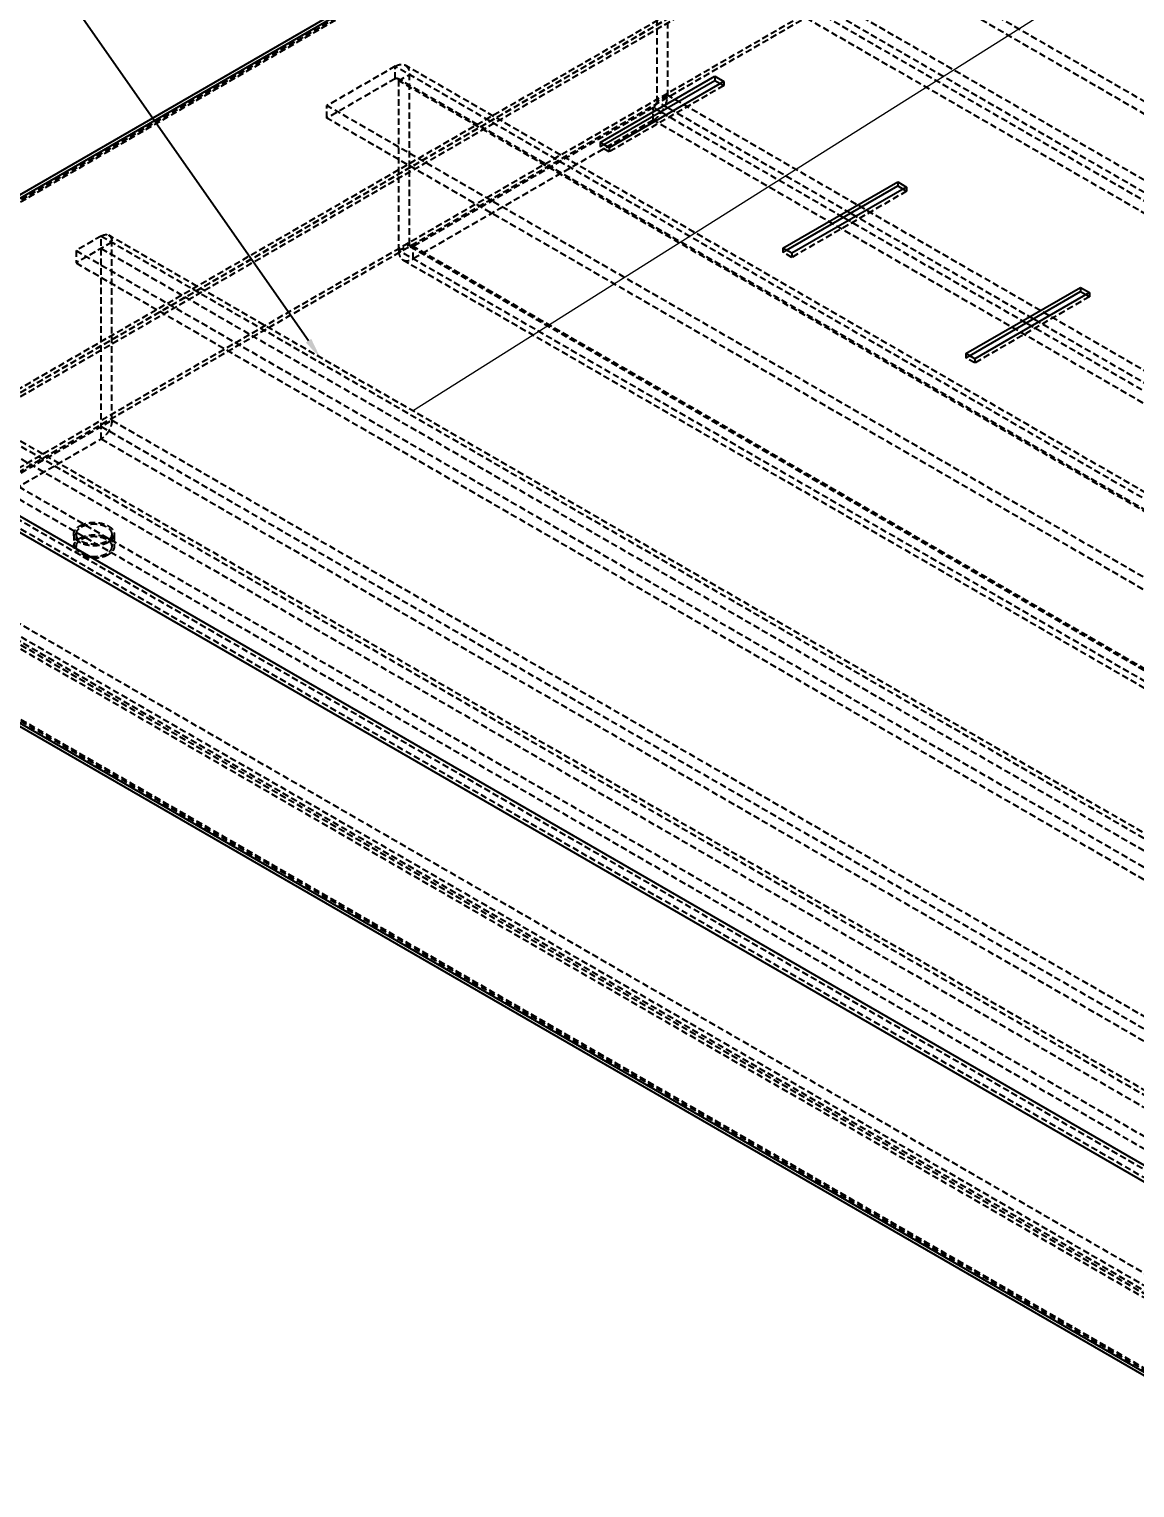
# Model space of a CAD drawing. Header units: millimetres. Extents: x 13106 to 40242, y 18888 to 28426.
# Drawn here: x 26211.3 to 26429.4, y 22971.1 to 23258.7 of the extents above; entities that cross this region are included whole.
import ezdxf
from ezdxf import colors
from ezdxf.entities.mleader import LeaderData, LeaderLine
from ezdxf.math import Vec2, Vec3

# ---------------------------------------------------------------- set-up
doc = ezdxf.new("R2010")
doc.units = ezdxf.units.MM
doc.linetypes.add('HIDDEN', pattern=[1.905, 1.27, -0.635])
doc.layers.add('02___PRT_ALL_AXES', color=7, linetype='Continuous')
doc.layers.add('DEFAULT_2', color=8, linetype='HIDDEN')
doc.layers.add('dim', color=2, linetype='Continuous', lineweight=9)

msp = doc.modelspace()

# ---------------------------------------------------------------- linework, layer by layer
at = {"color": 3, "linetype": 'Continuous'}
for p, q in [((26189.941, 23214.804), (26413.679, 23343.979)), ((26190.527, 23214.466), (26414.679, 23343.88)), ((26323.958, 23236.389), (26346.585, 23249.453)), ((26348.353, 23248.432), (26325.726, 23235.369)), ((26346.585, 23249.453), (26348.353, 23248.432)), ((26325.726, 23235.369), (26323.958, 23236.389)), ((26360.02, 23215.569), (26382.648, 23228.633)), ((26382.648, 23228.633), (26384.416, 23227.612)), ((26384.416, 23227.612), (26361.788, 23214.548)), ((26361.788, 23214.548), (26360.02, 23215.569)), ((26396.083, 23194.749), (26418.71, 23207.812)), ((26418.71, 23207.812), (26420.478, 23206.792)), ((26420.478, 23206.792), (26397.851, 23193.728)), ((26470.543, 23011.979), (26153.758, 23194.871)), ((26397.851, 23193.728), (26396.083, 23194.749)), ((26469.129, 23009.529), (26152.343, 23192.421)), ((26469.129, 22971.97), (26152.343, 23154.862)), ((26469.543, 22971.054), (26152.758, 23153.946))]:
    msp.add_line(p, q, dxfattribs=at)
at = {"color": 7, "linetype": 'Continuous'}
for p, q in [((26324.665, 23235.981), (26346.585, 23248.636)), ((26346.585, 23249.453), (26346.585, 23248.636)), ((26346.585, 23248.636), (26347.646, 23248.024)), ((26336.897, 23241.818), (26335.836, 23242.431)), ((26338.311, 23242.635), (26337.251, 23243.247)), ((26360.728, 23215.161), (26382.648, 23227.816)), ((26382.648, 23228.633), (26382.648, 23227.816)), ((26382.648, 23227.816), (26383.708, 23227.204)), ((26374.374, 23221.815), (26373.313, 23222.427)), ((26372.96, 23220.998), (26371.899, 23221.61)), ((26418.71, 23207.812), (26418.71, 23206.996)), ((26396.79, 23194.34), (26418.71, 23206.996)), ((26418.71, 23206.996), (26419.771, 23206.384)), ((26409.022, 23200.178), (26407.962, 23200.79)), ((26410.436, 23200.994), (26409.376, 23201.607))]:
    msp.add_line(p, q, dxfattribs=at)
at = {"layer": '02___PRT_ALL_AXES', "color": 8, "linetype": 'HIDDEN'}
for p, q in [((26220.615, 23159.149), (26220.615, 23156.699)), ((26227.615, 23159.149), (26227.615, 23156.699))]:
    msp.add_line(p, q, dxfattribs=at)
for points, knots in [([(26220.615, 23159.149), (26220.615, 23159.282), (26220.664, 23159.56), (26220.875, 23159.947), (26221.208, 23160.297), (26221.486, 23160.489), (26221.64, 23160.577)], [0, 0, 0, 0, 0.2177702, 0.4509547, 0.7101966, 1, 1, 1, 1]), ([(26226.59, 23157.72), (26226.33, 23157.57), (26225.744, 23157.328), (26224.788, 23157.137), (26223.776, 23157.109), (26222.793, 23157.247), (26221.915, 23157.54), (26221.213, 23157.969), (26220.736, 23158.51), (26220.615, 23158.947), (26220.615, 23159.149)], [0, 0, 0, 0, 0.1288259, 0.2705714, 0.4178895, 0.5623939, 0.6962099, 0.8135992, 0.9130675, 1, 1, 1, 1]), ([(26221.64, 23160.577), (26221.899, 23160.727), (26222.485, 23160.969), (26223.442, 23161.16), (26224.453, 23161.188), (26225.437, 23161.05), (26226.314, 23160.757), (26227.017, 23160.329), (26227.493, 23159.787), (26227.615, 23159.35), (26227.615, 23159.148)], [0, 0, 0, 0, 0.1288259, 0.2705714, 0.4178895, 0.5623939, 0.6962099, 0.8135992, 0.9130675, 1, 1, 1, 1]), ([(26227.615, 23159.148), (26227.615, 23159.015), (26227.565, 23158.737), (26227.355, 23158.35), (26227.022, 23158), (26226.743, 23157.808), (26226.59, 23157.72)], [0, 0, 0, 0, 0.2177702, 0.4509547, 0.7101966, 1, 1, 1, 1]), ([(26220.615, 23156.699), (26220.615, 23156.833), (26220.664, 23157.11), (26220.875, 23157.497), (26221.208, 23157.847), (26221.486, 23158.039), (26221.64, 23158.128)], [0, 0, 0, 0, 0.2177702, 0.4509547, 0.7101966, 1, 1, 1, 1]), ([(26226.59, 23155.27), (26226.33, 23155.121), (26225.744, 23154.879), (26224.788, 23154.687), (26223.776, 23154.659), (26222.793, 23154.798), (26221.915, 23155.091), (26221.213, 23155.519), (26220.736, 23156.061), (26220.615, 23156.497), (26220.615, 23156.699)], [0, 0, 0, 0, 0.1288259, 0.2705714, 0.4178895, 0.5623939, 0.6962099, 0.8135992, 0.9130675, 1, 1, 1, 1]), ([(26221.64, 23158.128), (26221.899, 23158.278), (26222.485, 23158.52), (26223.442, 23158.711), (26224.453, 23158.739), (26225.437, 23158.601), (26226.314, 23158.307), (26227.017, 23157.879), (26227.493, 23157.338), (26227.615, 23156.901), (26227.615, 23156.699)], [0, 0, 0, 0, 0.1288259, 0.2705714, 0.4178895, 0.5623939, 0.6962099, 0.8135992, 0.9130675, 1, 1, 1, 1]), ([(26227.615, 23156.699), (26227.615, 23156.566), (26227.565, 23156.288), (26227.355, 23155.901), (26227.022, 23155.551), (26226.743, 23155.359), (26226.59, 23155.27)], [0, 0, 0, 0, 0.2177702, 0.4509547, 0.7101966, 1, 1, 1, 1])]:
    msp.add_open_spline(points, degree=3, knots=knots, dxfattribs=at)
at = {"layer": 'DEFAULT_2', "color": 8, "linetype": 'HIDDEN'}
for p, q in [((26189.82, 23213.241), (26414.679, 23343.063)), ((26190.027, 23213.699), (26414.179, 23343.113)), ((26189.113, 23176.111), (26413.265, 23305.524)), ((26189.82, 23175.703), (26413.972, 23305.116)), ((26189.838, 23175.672), (26413.989, 23305.086)), ((26189.838, 23174.856), (26413.989, 23304.269)), ((26202.548, 23168.334), (26426.7, 23297.747)), ((26202.548, 23167.518), (26426.7, 23296.931)), ((26637.773, 23125.266), (26351.393, 23290.604)), ((26637.773, 23122.817), (26351.393, 23288.154)), ((26624.338, 23117.51), (26337.958, 23282.847)), ((26624.338, 23115.06), (26337.958, 23280.398)), ((26335.13, 23277.948), (26335.13, 23244.472)), ((26621.509, 23112.611), (26335.13, 23277.948)), ((26337.251, 23279.173), (26337.251, 23245.696)), ((26623.631, 23113.835), (26337.251, 23279.173)), ((26283.511, 23251.412), (26270.076, 23243.656)), ((26283.511, 23248.963), (26283.511, 23251.412)), ((26572.719, 23084.442), (26283.511, 23251.412)), ((26571.891, 23086.273), (26285.511, 23251.61)), ((26283.511, 23248.963), (26270.076, 23241.206)), ((26570.598, 23083.217), (26283.511, 23248.963)), ((26570.391, 23083.675), (26284.011, 23249.012)), ((26284.218, 23248.555), (26286.34, 23249.779)), ((26284.218, 23215.078), (26284.218, 23248.555)), ((26286.34, 23216.303), (26286.34, 23249.779)), ((26347.646, 23248.024), (26348.353, 23247.616)), ((26348.353, 23248.432), (26348.353, 23247.616)), ((26348.353, 23247.616), (26325.726, 23234.552)), ((26337.251, 23245.696), (26335.13, 23244.472)), ((26623.631, 23080.359), (26337.251, 23245.696)), ((26270.076, 23241.206), (26270.076, 23243.656)), ((26556.456, 23078.318), (26270.076, 23243.656)), ((26334.423, 23243.247), (26287.047, 23215.894)), ((26334.423, 23240.797), (26334.423, 23243.247)), ((26335.836, 23242.431), (26334.423, 23243.247)), ((26337.251, 23243.247), (26335.13, 23244.472)), ((26373.313, 23222.427), (26338.311, 23242.635)), ((26556.456, 23075.869), (26270.076, 23241.206)), ((26334.423, 23240.797), (26287.047, 23213.445)), ((26620.802, 23075.46), (26334.423, 23240.797)), ((26371.899, 23221.61), (26336.897, 23241.818)), ((26323.958, 23236.389), (26323.958, 23235.573)), ((26323.958, 23235.573), (26324.665, 23235.981)), ((26325.726, 23234.552), (26323.958, 23235.573)), ((26325.726, 23235.369), (26325.726, 23234.552)), ((26384.416, 23226.796), (26361.788, 23213.732)), ((26383.708, 23227.204), (26384.416, 23226.796)), ((26384.416, 23227.612), (26384.416, 23226.796)), ((26407.962, 23200.79), (26372.96, 23220.998)), ((26409.376, 23201.607), (26374.374, 23221.815)), ((26225.529, 23217.936), (26220.579, 23215.079)), ((26227.65, 23216.712), (26220.579, 23212.629)), ((26225.529, 23177.928), (26225.529, 23217.936)), ((26225.529, 23217.936), (26514.029, 23051.374)), ((26513.408, 23052.747), (26227.029, 23218.085)), ((26227.65, 23181.602), (26227.65, 23216.712)), ((26284.218, 23215.078), (26286.34, 23216.303)), ((26573.426, 23050.557), (26286.34, 23216.303)), ((26220.579, 23215.079), (26220.579, 23212.629)), ((26220.579, 23215.079), (26506.958, 23049.741)), ((26225.529, 23215.487), (26511.908, 23050.149)), ((26573.426, 23048.107), (26284.218, 23215.078)), ((26286.547, 23215.845), (26572.926, 23050.507)), ((26287.047, 23213.445), (26287.047, 23215.894)), ((26360.02, 23215.569), (26360.02, 23214.752)), ((26360.02, 23214.752), (26360.728, 23215.161)), ((26361.788, 23213.732), (26360.02, 23214.752)), ((26361.788, 23214.548), (26361.788, 23213.732)), ((26220.579, 23212.629), (26506.958, 23047.292)), ((26285.047, 23213.247), (26571.426, 23047.909)), ((26420.478, 23205.975), (26397.851, 23192.912)), ((26419.771, 23206.384), (26420.478, 23205.975)), ((26420.478, 23206.792), (26420.478, 23205.975)), ((26444.024, 23179.97), (26409.022, 23200.178)), ((26445.438, 23180.786), (26410.436, 23200.994)), ((26470.543, 23011.162), (26153.758, 23194.054)), ((26396.083, 23194.749), (26396.083, 23193.932)), ((26396.083, 23193.932), (26396.79, 23194.34)), ((26397.851, 23192.912), (26396.083, 23193.932)), ((26397.851, 23193.728), (26397.851, 23192.912)), ((26469.836, 23009.937), (26153.05, 23192.829)), ((26181.688, 23192.625), (26470.189, 23026.063)), ((26183.188, 23192.774), (26469.568, 23027.436)), ((26174.617, 23188.543), (26460.997, 23023.205)), ((26181.688, 23190.176), (26468.068, 23024.838)), ((26174.617, 23186.093), (26460.997, 23020.756)), ((26181.688, 23155.066), (26227.65, 23181.602)), ((26225.529, 23180.377), (26494.583, 23025.042)), ((26227.65, 23181.602), (26514.029, 23016.264)), ((26183.81, 23153.841), (26225.529, 23177.928)), ((26225.529, 23177.928), (26511.908, 23012.59)), ((26220.115, 23159.149), (26220.115, 23156.699)), ((26228.115, 23159.149), (26228.115, 23156.699)), ((26183.81, 23156.291), (26470.189, 22990.953)), ((26469.836, 22972.378), (26153.05, 23155.27)), ((26469.833, 22972.041), (26153.258, 23154.812)), ((26469.835, 22987.075), (26179.921, 23154.454)), ((26469.835, 22986.258), (26179.921, 23153.637)), ((26181.688, 23155.066), (26470.189, 22988.504)), ((26468.689, 22988.355), (26182.31, 23153.693))]:
    msp.add_line(p, q, dxfattribs=at)
for points, knots in [([(26283.511, 23251.412), (26283.687, 23251.514), (26284.036, 23251.68), (26284.573, 23251.809), (26285.076, 23251.797), (26285.379, 23251.687), (26285.511, 23251.61)], [0, 0, 0, 0, 0.2897714, 0.5490631, 0.7822224, 1, 1, 1, 1]), ([(26285.511, 23251.61), (26285.643, 23251.534), (26285.89, 23251.327), (26286.153, 23250.897), (26286.309, 23250.368), (26286.34, 23249.982), (26286.34, 23249.779)], [0, 0, 0, 0, 0.2177762, 0.4509349, 0.7102272, 1, 1, 1, 1]), ([(26283.511, 23248.963), (26283.594, 23249.011), (26283.759, 23249.079), (26283.944, 23249.051), (26284.011, 23249.012)], [0, 0, 0, 0, 0.5508239, 1, 1, 1, 1]), ([(26284.011, 23249.012), (26284.079, 23248.973), (26284.195, 23248.828), (26284.218, 23248.65), (26284.218, 23248.555)], [0, 0, 0, 0, 0.4491739, 1, 1, 1, 1]), ([(26334.423, 23240.797), (26334.824, 23241.029), (26335.584, 23241.669), (26336.471, 23242.881), (26337.077, 23244.255), (26337.251, 23245.233), (26337.251, 23245.696)], [0, 0, 0, 0, 0.2372239, 0.4999984, 0.7627738, 1, 1, 1, 1]), ([(26334.423, 23243.247), (26334.633, 23243.368), (26334.964, 23243.751), (26335.13, 23244.229), (26335.13, 23244.472)], [0, 0, 0, 0, 0.4999983, 1, 1, 1, 1]), ([(26225.529, 23217.936), (26225.66, 23218.012), (26225.922, 23218.137), (26226.325, 23218.234), (26226.702, 23218.225), (26226.93, 23218.142), (26227.029, 23218.085)], [0, 0, 0, 0, 0.2896998, 0.5490836, 0.7822135, 1, 1, 1, 1]), ([(26227.029, 23218.085), (26227.128, 23218.028), (26227.313, 23217.872), (26227.51, 23217.55), (26227.627, 23217.153), (26227.65, 23216.864), (26227.65, 23216.712)], [0, 0, 0, 0, 0.217785, 0.4509144, 0.7102987, 1, 1, 1, 1]), ([(26286.34, 23216.303), (26286.34, 23216.207), (26286.363, 23216.03), (26286.479, 23215.884), (26286.547, 23215.845)], [0, 0, 0, 0, 0.5507654, 1, 1, 1, 1]), ([(26284.218, 23215.078), (26284.218, 23214.875), (26284.249, 23214.49), (26284.405, 23213.96), (26284.668, 23213.531), (26284.915, 23213.323), (26285.047, 23213.247)], [0, 0, 0, 0, 0.2897728, 0.5490651, 0.7822238, 1, 1, 1, 1]), ([(26285.047, 23213.247), (26285.179, 23213.171), (26285.482, 23213.061), (26285.985, 23213.048), (26286.522, 23213.177), (26286.871, 23213.344), (26287.047, 23213.445)], [0, 0, 0, 0, 0.2177776, 0.4509369, 0.7102286, 1, 1, 1, 1]), ([(26286.547, 23215.845), (26286.614, 23215.806), (26286.799, 23215.778), (26286.964, 23215.847), (26287.047, 23215.894)], [0, 0, 0, 0, 0.4492368, 1, 1, 1, 1]), ([(26227.65, 23181.602), (26227.65, 23181.254), (26227.52, 23180.521), (26227.065, 23179.49), (26226.4, 23178.581), (26225.83, 23178.102), (26225.529, 23177.928)], [0, 0, 0, 0, 0.2372386, 0.5000016, 0.7627638, 1, 1, 1, 1]), ([(26226.943, 23157.516), (26226.843, 23157.468), (26226.691, 23157.397), (26226.516, 23157.313), (26226.414, 23157.266), (26226.343, 23157.227), (26226.253, 23157.204), (26226.14, 23157.167), (26225.996, 23157.123), (26225.853, 23157.078), (26225.737, 23157.044), (26225.654, 23157.014), (26225.558, 23157.001), (26225.434, 23156.978), (26225.278, 23156.951), (26225.123, 23156.923), (26224.998, 23156.902), (26224.907, 23156.882), (26224.806, 23156.88), (26224.675, 23156.871), (26224.51, 23156.862), (26224.345, 23156.852), (26224.214, 23156.846), (26224.114, 23156.836), (26224.018, 23156.846), (26223.888, 23156.852), (26223.726, 23156.862), (26223.564, 23156.87), (26223.435, 23156.879), (26223.337, 23156.88), (26223.245, 23156.9), (26223.12, 23156.921), (26222.964, 23156.949), (26222.808, 23156.975), (26222.684, 23156.998), (26222.588, 23157.011), (26222.505, 23157.041), (26222.389, 23157.075), (26222.246, 23157.12), (26222.102, 23157.163), (26221.988, 23157.199), (26221.898, 23157.222), (26221.825, 23157.262), (26221.721, 23157.309), (26221.594, 23157.371), (26221.466, 23157.431), (26221.376, 23157.473), (26221.325, 23157.498), (26221.284, 23157.515), (26221.256, 23157.538), (26221.214, 23157.566), (26221.142, 23157.617), (26221.038, 23157.69), (26220.936, 23157.762), (26220.863, 23157.813), (26220.822, 23157.842), (26220.788, 23157.863), (26220.768, 23157.889), (26220.737, 23157.922), (26220.683, 23157.98), (26220.606, 23158.062), (26220.53, 23158.145), (26220.475, 23158.203), (26220.446, 23158.236), (26220.419, 23158.261), (26220.408, 23158.288), (26220.388, 23158.324), (26220.356, 23158.387), (26220.308, 23158.477), (26220.26, 23158.567), (26220.226, 23158.629), (26220.209, 23158.665), (26220.191, 23158.692), (26220.189, 23158.721), (26220.182, 23158.759), (26220.171, 23158.825), (26220.154, 23158.92), (26220.138, 23159.015), (26220.126, 23159.082), (26220.12, 23159.12), (26220.112, 23159.149), (26220.12, 23159.177), (26220.125, 23159.214), (26220.137, 23159.279), (26220.153, 23159.373), (26220.169, 23159.466), (26220.179, 23159.532), (26220.187, 23159.569), (26220.188, 23159.597), (26220.206, 23159.624), (26220.223, 23159.66), (26220.257, 23159.723), (26220.303, 23159.813), (26220.351, 23159.903), (26220.383, 23159.966), (26220.403, 23160.002), (26220.414, 23160.029), (26220.44, 23160.053), (26220.47, 23160.087), (26220.524, 23160.145), (26220.6, 23160.228), (26220.676, 23160.31), (26220.729, 23160.369), (26220.761, 23160.402), (26220.781, 23160.427), (26220.815, 23160.449), (26220.856, 23160.479), (26220.93, 23160.53), (26221.076, 23160.634), (26221.202, 23160.722), (26221.286, 23160.782)], [0, 0, 0, 0, 0.03125, 0.046875, 0.0546875, 0.0625, 0.0703125, 0.078125, 0.09375, 0.109375, 0.1171875, 0.125, 0.1328125, 0.140625, 0.15625, 0.171875, 0.1796875, 0.1875, 0.1953125, 0.203125, 0.21875, 0.234375, 0.2421875, 0.25, 0.2578125, 0.265625, 0.28125, 0.296875, 0.3046875, 0.3125, 0.3203125, 0.328125, 0.34375, 0.359375, 0.3671875, 0.375, 0.3828125, 0.390625, 0.40625, 0.421875, 0.4296875, 0.4375, 0.4453125, 0.453125, 0.46875, 0.484375, 0.4921875, 0.4960938, 0.5, 0.5039062, 0.5078125, 0.515625, 0.53125, 0.546875, 0.5546875, 0.5585938, 0.5625, 0.5664062, 0.5703125, 0.578125, 0.59375, 0.609375, 0.6171875, 0.6210938, 0.625, 0.6289062, 0.6328125, 0.640625, 0.65625, 0.671875, 0.6796875, 0.6835938, 0.6875, 0.6914062, 0.6953125, 0.703125, 0.71875, 0.734375, 0.7421875, 0.7460938, 0.75, 0.7539062, 0.7578125, 0.765625, 0.78125, 0.796875, 0.8046875, 0.8085938, 0.8125, 0.8164062, 0.8203125, 0.828125, 0.84375, 0.859375, 0.8671875, 0.8710938, 0.875, 0.8789062, 0.8828125, 0.890625, 0.90625, 0.921875, 0.9296875, 0.9335938, 0.9375, 0.9414062, 0.9453125, 0.953125, 0.96875, 1, 1, 1, 1]), ([(26221.286, 23160.782), (26221.387, 23160.829), (26221.538, 23160.901), (26221.713, 23160.985), (26221.815, 23161.031), (26221.886, 23161.07), (26221.976, 23161.094), (26222.09, 23161.13), (26222.234, 23161.174), (26222.376, 23161.219), (26222.492, 23161.253), (26222.575, 23161.284), (26222.671, 23161.296), (26222.795, 23161.32), (26222.951, 23161.346), (26223.106, 23161.374), (26223.231, 23161.395), (26223.322, 23161.416), (26223.423, 23161.417), (26223.554, 23161.426), (26223.719, 23161.435), (26223.884, 23161.445), (26224.016, 23161.451), (26224.115, 23161.461), (26224.212, 23161.452), (26224.341, 23161.446), (26224.503, 23161.436), (26224.665, 23161.427), (26224.794, 23161.419), (26224.893, 23161.417), (26224.985, 23161.397), (26225.11, 23161.377), (26225.265, 23161.349), (26225.421, 23161.322), (26225.545, 23161.299), (26225.641, 23161.287), (26225.725, 23161.257), (26225.84, 23161.223), (26225.983, 23161.178), (26226.128, 23161.134), (26226.241, 23161.098), (26226.331, 23161.075), (26226.404, 23161.035), (26226.508, 23160.988), (26226.636, 23160.927), (26226.764, 23160.866), (26226.854, 23160.824), (26226.904, 23160.8), (26226.945, 23160.783), (26226.973, 23160.76), (26227.016, 23160.731), (26227.087, 23160.68), (26227.191, 23160.608), (26227.294, 23160.535), (26227.367, 23160.484), (26227.407, 23160.455), (26227.441, 23160.434), (26227.461, 23160.408), (26227.493, 23160.376), (26227.546, 23160.317), (26227.623, 23160.235), (26227.7, 23160.152), (26227.754, 23160.094), (26227.784, 23160.061), (26227.81, 23160.037), (26227.821, 23160.009), (26227.841, 23159.973), (26227.874, 23159.91), (26227.922, 23159.821), (26227.969, 23159.731), (26228.003, 23159.668), (26228.021, 23159.632), (26228.038, 23159.606), (26228.04, 23159.576), (26228.048, 23159.539), (26228.058, 23159.472), (26228.075, 23159.377), (26228.091, 23159.282), (26228.104, 23159.215), (26228.109, 23159.177), (26228.117, 23159.149), (26228.109, 23159.121), (26228.104, 23159.083), (26228.092, 23159.018), (26228.077, 23158.924), (26228.06, 23158.831), (26228.05, 23158.765), (26228.043, 23158.728), (26228.041, 23158.7), (26228.024, 23158.673), (26228.006, 23158.637), (26227.972, 23158.574), (26227.926, 23158.484), (26227.878, 23158.395), (26227.846, 23158.331), (26227.826, 23158.296), (26227.815, 23158.268), (26227.789, 23158.244), (26227.76, 23158.21), (26227.706, 23158.153), (26227.63, 23158.07), (26227.553, 23157.987), (26227.5, 23157.929), (26227.469, 23157.896), (26227.449, 23157.87), (26227.414, 23157.849), (26227.373, 23157.819), (26227.299, 23157.767), (26227.153, 23157.664), (26227.027, 23157.575), (26226.943, 23157.516)], [0, 0, 0, 0, 0.03125, 0.046875, 0.0546875, 0.0625, 0.0703125, 0.078125, 0.09375, 0.109375, 0.1171875, 0.125, 0.1328125, 0.140625, 0.15625, 0.171875, 0.1796875, 0.1875, 0.1953125, 0.203125, 0.21875, 0.234375, 0.2421875, 0.25, 0.2578125, 0.265625, 0.28125, 0.296875, 0.3046875, 0.3125, 0.3203125, 0.328125, 0.34375, 0.359375, 0.3671875, 0.375, 0.3828125, 0.390625, 0.40625, 0.421875, 0.4296875, 0.4375, 0.4453125, 0.453125, 0.46875, 0.484375, 0.4921875, 0.4960938, 0.5, 0.5039062, 0.5078125, 0.515625, 0.53125, 0.546875, 0.5546875, 0.5585938, 0.5625, 0.5664062, 0.5703125, 0.578125, 0.59375, 0.609375, 0.6171875, 0.6210938, 0.625, 0.6289062, 0.6328125, 0.640625, 0.65625, 0.671875, 0.6796875, 0.6835938, 0.6875, 0.6914062, 0.6953125, 0.703125, 0.71875, 0.734375, 0.7421875, 0.7460938, 0.75, 0.7539062, 0.7578125, 0.765625, 0.78125, 0.796875, 0.8046875, 0.8085938, 0.8125, 0.8164062, 0.8203125, 0.828125, 0.84375, 0.859375, 0.8671875, 0.8710938, 0.875, 0.8789062, 0.8828125, 0.890625, 0.90625, 0.921875, 0.9296875, 0.9335938, 0.9375, 0.9414062, 0.9453125, 0.953125, 0.96875, 1, 1, 1, 1]), ([(26221.286, 23158.332), (26221.387, 23158.38), (26221.538, 23158.451), (26221.713, 23158.535), (26221.815, 23158.582), (26221.886, 23158.621), (26221.976, 23158.644), (26222.09, 23158.681), (26222.234, 23158.724), (26222.376, 23158.77), (26222.492, 23158.804), (26222.575, 23158.834), (26222.671, 23158.847), (26222.795, 23158.87), (26222.951, 23158.897), (26223.106, 23158.925), (26223.231, 23158.946), (26223.322, 23158.966), (26223.423, 23158.968), (26223.554, 23158.977), (26223.719, 23158.985), (26223.884, 23158.996), (26224.016, 23159.002), (26224.115, 23159.012), (26224.212, 23159.002), (26224.341, 23158.996), (26224.503, 23158.986), (26224.665, 23158.978), (26224.794, 23158.969), (26224.893, 23158.968), (26224.985, 23158.947), (26225.11, 23158.927), (26225.265, 23158.899), (26225.421, 23158.873), (26225.545, 23158.85), (26225.641, 23158.837), (26225.725, 23158.807), (26225.84, 23158.773), (26225.983, 23158.728), (26226.128, 23158.685), (26226.241, 23158.648), (26226.331, 23158.626), (26226.404, 23158.586), (26226.508, 23158.538), (26226.636, 23158.477), (26226.764, 23158.417), (26226.854, 23158.375), (26226.904, 23158.35), (26226.945, 23158.333), (26226.973, 23158.31), (26227.016, 23158.281), (26227.087, 23158.23), (26227.191, 23158.158), (26227.294, 23158.085), (26227.367, 23158.035), (26227.407, 23158.005), (26227.441, 23157.985), (26227.461, 23157.959), (26227.493, 23157.926), (26227.546, 23157.868), (26227.623, 23157.785), (26227.7, 23157.702), (26227.754, 23157.645), (26227.784, 23157.611), (26227.81, 23157.587), (26227.821, 23157.56), (26227.841, 23157.524), (26227.874, 23157.461), (26227.922, 23157.371), (26227.969, 23157.281), (26228.003, 23157.219), (26228.021, 23157.182), (26228.038, 23157.156), (26228.04, 23157.127), (26228.048, 23157.089), (26228.058, 23157.022), (26228.075, 23156.927), (26228.091, 23156.832), (26228.104, 23156.766), (26228.109, 23156.728), (26228.117, 23156.699), (26228.109, 23156.671), (26228.104, 23156.634), (26228.092, 23156.568), (26228.077, 23156.475), (26228.06, 23156.381), (26228.05, 23156.316), (26228.043, 23156.279), (26228.041, 23156.25), (26228.024, 23156.224), (26228.006, 23156.188), (26227.972, 23156.125), (26227.926, 23156.035), (26227.878, 23155.945), (26227.846, 23155.882), (26227.826, 23155.846), (26227.815, 23155.819), (26227.789, 23155.794), (26227.76, 23155.761), (26227.706, 23155.703), (26227.63, 23155.62), (26227.553, 23155.537), (26227.5, 23155.479), (26227.469, 23155.446), (26227.449, 23155.42), (26227.414, 23155.399), (26227.373, 23155.369), (26227.299, 23155.318), (26227.153, 23155.214), (26227.027, 23155.125), (26226.943, 23155.066)], [0, 0, 0, 0, 0.03125, 0.046875, 0.0546875, 0.0625, 0.0703125, 0.078125, 0.09375, 0.109375, 0.1171875, 0.125, 0.1328125, 0.140625, 0.15625, 0.171875, 0.1796875, 0.1875, 0.1953125, 0.203125, 0.21875, 0.234375, 0.2421875, 0.25, 0.2578125, 0.265625, 0.28125, 0.296875, 0.3046875, 0.3125, 0.3203125, 0.328125, 0.34375, 0.359375, 0.3671875, 0.375, 0.3828125, 0.390625, 0.40625, 0.421875, 0.4296875, 0.4375, 0.4453125, 0.453125, 0.46875, 0.484375, 0.4921875, 0.4960938, 0.5, 0.5039062, 0.5078125, 0.515625, 0.53125, 0.546875, 0.5546875, 0.5585938, 0.5625, 0.5664062, 0.5703125, 0.578125, 0.59375, 0.609375, 0.6171875, 0.6210938, 0.625, 0.6289062, 0.6328125, 0.640625, 0.65625, 0.671875, 0.6796875, 0.6835938, 0.6875, 0.6914062, 0.6953125, 0.703125, 0.71875, 0.734375, 0.7421875, 0.7460938, 0.75, 0.7539062, 0.7578125, 0.765625, 0.78125, 0.796875, 0.8046875, 0.8085938, 0.8125, 0.8164062, 0.8203125, 0.828125, 0.84375, 0.859375, 0.8671875, 0.8710938, 0.875, 0.8789062, 0.8828125, 0.890625, 0.90625, 0.921875, 0.9296875, 0.9335938, 0.9375, 0.9414062, 0.9453125, 0.953125, 0.96875, 1, 1, 1, 1]), ([(26226.943, 23155.066), (26226.843, 23155.018), (26226.691, 23154.947), (26226.516, 23154.863), (26226.414, 23154.817), (26226.343, 23154.777), (26226.253, 23154.754), (26226.14, 23154.718), (26225.996, 23154.674), (26225.853, 23154.629), (26225.737, 23154.594), (26225.654, 23154.564), (26225.558, 23154.551), (26225.434, 23154.528), (26225.278, 23154.502), (26225.123, 23154.473), (26224.998, 23154.453), (26224.907, 23154.432), (26224.806, 23154.43), (26224.675, 23154.422), (26224.51, 23154.413), (26224.345, 23154.403), (26224.214, 23154.396), (26224.114, 23154.387), (26224.018, 23154.396), (26223.888, 23154.402), (26223.726, 23154.412), (26223.564, 23154.42), (26223.435, 23154.429), (26223.337, 23154.431), (26223.245, 23154.451), (26223.12, 23154.471), (26222.964, 23154.499), (26222.808, 23154.526), (26222.684, 23154.548), (26222.588, 23154.561), (26222.505, 23154.591), (26222.389, 23154.625), (26222.246, 23154.67), (26222.102, 23154.713), (26221.988, 23154.75), (26221.898, 23154.773), (26221.825, 23154.813), (26221.721, 23154.86), (26221.594, 23154.921), (26221.466, 23154.982), (26221.376, 23155.024), (26221.325, 23155.048), (26221.284, 23155.065), (26221.256, 23155.088), (26221.214, 23155.117), (26221.142, 23155.168), (26221.038, 23155.24), (26220.936, 23155.313), (26220.863, 23155.364), (26220.822, 23155.393), (26220.788, 23155.414), (26220.768, 23155.439), (26220.737, 23155.472), (26220.683, 23155.53), (26220.606, 23155.613), (26220.53, 23155.696), (26220.475, 23155.754), (26220.446, 23155.787), (26220.419, 23155.811), (26220.408, 23155.839), (26220.388, 23155.874), (26220.356, 23155.937), (26220.308, 23156.027), (26220.26, 23156.117), (26220.226, 23156.18), (26220.209, 23156.216), (26220.191, 23156.242), (26220.189, 23156.271), (26220.182, 23156.309), (26220.171, 23156.376), (26220.154, 23156.471), (26220.138, 23156.566), (26220.126, 23156.633), (26220.12, 23156.671), (26220.112, 23156.699), (26220.12, 23156.727), (26220.125, 23156.765), (26220.137, 23156.83), (26220.153, 23156.923), (26220.169, 23157.017), (26220.179, 23157.082), (26220.187, 23157.12), (26220.188, 23157.148), (26220.206, 23157.175), (26220.223, 23157.211), (26220.257, 23157.273), (26220.303, 23157.363), (26220.351, 23157.453), (26220.383, 23157.516), (26220.403, 23157.552), (26220.414, 23157.58), (26220.44, 23157.604), (26220.47, 23157.637), (26220.524, 23157.695), (26220.6, 23157.778), (26220.676, 23157.861), (26220.729, 23157.919), (26220.761, 23157.952), (26220.781, 23157.978), (26220.815, 23157.999), (26220.856, 23158.029), (26220.93, 23158.081), (26221.076, 23158.184), (26221.202, 23158.273), (26221.286, 23158.332)], [0, 0, 0, 0, 0.03125, 0.046875, 0.0546875, 0.0625, 0.0703125, 0.078125, 0.09375, 0.109375, 0.1171875, 0.125, 0.1328125, 0.140625, 0.15625, 0.171875, 0.1796875, 0.1875, 0.1953125, 0.203125, 0.21875, 0.234375, 0.2421875, 0.25, 0.2578125, 0.265625, 0.28125, 0.296875, 0.3046875, 0.3125, 0.3203125, 0.328125, 0.34375, 0.359375, 0.3671875, 0.375, 0.3828125, 0.390625, 0.40625, 0.421875, 0.4296875, 0.4375, 0.4453125, 0.453125, 0.46875, 0.484375, 0.4921875, 0.4960938, 0.5, 0.5039062, 0.5078125, 0.515625, 0.53125, 0.546875, 0.5546875, 0.5585938, 0.5625, 0.5664062, 0.5703125, 0.578125, 0.59375, 0.609375, 0.6171875, 0.6210938, 0.625, 0.6289062, 0.6328125, 0.640625, 0.65625, 0.671875, 0.6796875, 0.6835938, 0.6875, 0.6914062, 0.6953125, 0.703125, 0.71875, 0.734375, 0.7421875, 0.7460938, 0.75, 0.7539062, 0.7578125, 0.765625, 0.78125, 0.796875, 0.8046875, 0.8085938, 0.8125, 0.8164062, 0.8203125, 0.828125, 0.84375, 0.859375, 0.8671875, 0.8710938, 0.875, 0.8789062, 0.8828125, 0.890625, 0.90625, 0.921875, 0.9296875, 0.9335938, 0.9375, 0.9414062, 0.9453125, 0.953125, 0.96875, 1, 1, 1, 1])]:
    msp.add_open_spline(points, degree=3, knots=knots, dxfattribs=at)
at = {"layer": 'dim', "lineweight": 9}
msp.add_line((26286.971, 23183.478), (26727.895, 23461.394), dxfattribs=at)

# ---------------------------------------------------------------- leaders
at = {"lineweight": 9}
ml = msp.add_multileader_mtext('Standard', dxfattribs=at)
ml.set_content('2', color=2)
ml.set_leader_properties(color=2)
ml.build(insert=Vec2(0, 0))
ml.multileader.update_dxf_attribs({"text_left_attachment_type": 5, "text_right_attachment_type": 5, "dogleg_length": 0.36})
ctx = ml.context
ctx.base_point, ctx.char_height, ctx.plane_origin = Vec3(26189.901, 23271.762), 30, Vec3(26322.749, 23213.246)
ctx.left_attachment, ctx.right_attachment, ctx.text_align_type = 5, 5, 2
notes = []
notes.append((ctx, [(0, (1, 1, 0), (26214.261, 23271.762), (-1, 0), 0.36, [(0, [(26268.724, 23194.013)], 0, [])])]))
ctx.mtext.insert, ctx.mtext.alignment, ctx.mtext.flow_direction = Vec3(26211.901, 23307.762), 3, 5
for ctx, leaders in notes:
    for number, flags, end, landing, length, lines in leaders:
        leader = LeaderData()
        leader.index, (leader.has_last_leader_line, leader.has_dogleg_vector, leader.attachment_direction) = number, flags
        leader.last_leader_point, leader.dogleg_vector, leader.dogleg_length = Vec3(end), Vec3(landing), length
        for number, points, colour, breaks in lines:
            line = LeaderLine()
            line.index, line.vertices, line.color, line.breaks = number, Vec3.list(points), colors.encode_raw_color(colour), breaks
            leader.lines.append(line)
        ctx.leaders.append(leader)

doc.saveas('drawing.dxf')
